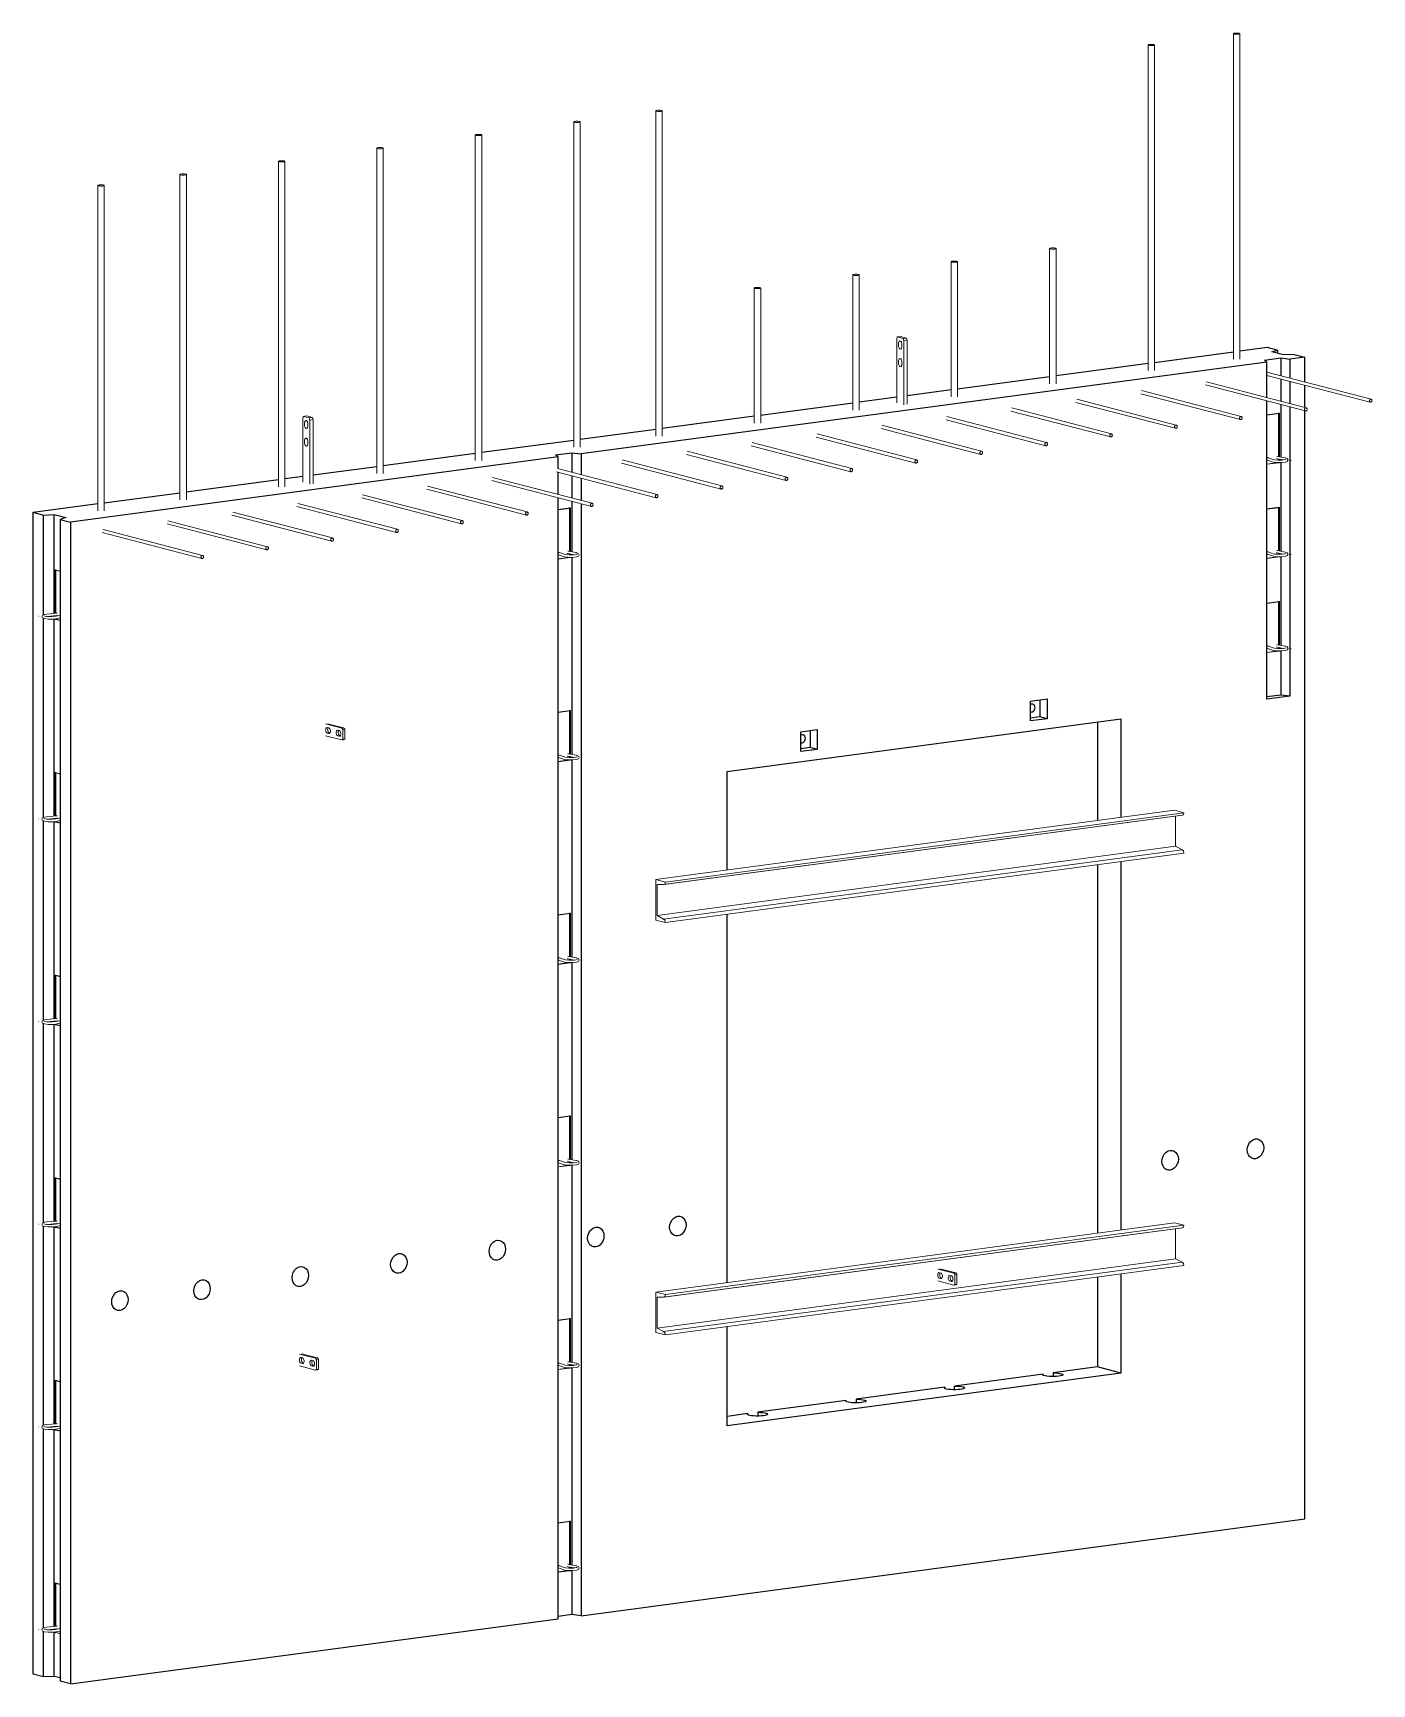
# Model space of a CAD drawing. Header units: millimetres. Extents: x 28381 to 58965, y 1600 to 31954.
# Drawn here: x 32562 to 35878, y 15080 to 19170 of the extents above; entities that cross this region are included whole.
import ezdxf

# ---------------------------------------------------------------- set-up
doc = ezdxf.new("R2010")
doc.units = ezdxf.units.MM
for name, color, linetype, lineweight in [('A-GENM', 13, 'Continuous', 18), ('A-WALL', 113, 'Continuous', 25), ('S-BEAM', 12, 'Continuous', 18), ('S-RBAR', 171, 'Continuous', 18)]:
    doc.layers.add(name, color=color, linetype=linetype, lineweight=lineweight)

# ---------------------------------------------------------------- blocks, each defined once
blk = doc.blocks.new('Rebar Bar - Part 2995452654-431004-3D Ortho')
at = {"layer": 'S-RBAR'}
for p, q in [((39599.8, 19168.3), (39599.8, 18362)), ((39615.8, 18362), (39615.8, 19168.3))]:
    blk.add_line(p, q, dxfattribs=at)
for points in [[(39603.1, 19169.5, 0), (39601.6, 19169.3, 0), (39600.5, 19168.9, 0), (39599.9, 19168.6, 0), (39599.8, 19168.2, 0), (39600.3, 19167.8, 0), (39601.3, 19167.5, 0), (39602.7, 19167.2, 0), (39604.5, 19167, 0), (39606.5, 19166.9, 0), (39608.6, 19166.8, 0), (39610.6, 19166.9, 0), (39612.4, 19167.1, 0)], [(39612.4, 19167.1, 0), (39614, 19167.4, 0), (39615.1, 19167.7, 0), (39615.7, 19168.1, 0), (39615.7, 19168.5, 0), (39615.3, 19168.9, 0), (39614.3, 19169.2, 0), (39612.9, 19169.5, 0), (39611.1, 19169.7, 0), (39609.1, 19169.8, 0), (39607, 19169.8, 0), (39605, 19169.7, 0), (39603.1, 19169.5, 0)]]:
    blk.add_polyline3d(points, dxfattribs=at)
blk = doc.blocks.new('Rebar Bar - Part 3977270317-431004-3D Ortho')
at = {"layer": 'S-RBAR'}
for p, q in [((36990.6, 18819.3), (36990.6, 18013)), ((37006.6, 18013), (37006.6, 18819.3))]:
    blk.add_line(p, q, dxfattribs=at)
for points in [[(36993.9, 18820.5, 0), (36992.4, 18820.3, 0), (36991.3, 18819.9, 0), (36990.7, 18819.6, 0), (36990.6, 18819.2, 0), (36991.1, 18818.8, 0), (36992.1, 18818.5, 0), (36993.5, 18818.2, 0), (36995.3, 18818, 0), (36997.3, 18817.9, 0), (36999.4, 18817.8, 0), (37001.4, 18817.9, 0), (37003.3, 18818.1, 0)], [(37003.3, 18818.1, 0), (37004.8, 18818.4, 0), (37005.9, 18818.7, 0), (37006.5, 18819.1, 0), (37006.6, 18819.5, 0), (37006.1, 18819.9, 0), (37005.1, 18820.2, 0), (37003.7, 18820.5, 0), (37001.9, 18820.7, 0), (36999.9, 18820.8, 0), (36997.8, 18820.8, 0), (36995.8, 18820.7, 0), (36993.9, 18820.5, 0)]]:
    blk.add_polyline3d(points, dxfattribs=at)
blk = doc.blocks.new('Rebar Bar - Part 3767426986-431004-3D Ortho')
at = {"layer": 'S-RBAR'}
for p, q in [((39940.7, 18262.8), (39682.8, 18329.9)), ((39682.8, 18321.7), (39938.7, 18255))]:
    blk.add_line(p, q, dxfattribs=at)
for points in [[(39942.9, 18259.4, 0), (39942.8, 18260.4, 0), (39942.5, 18261.3, 0), (39942, 18262, 0), (39941.3, 18262.5, 0), (39940.5, 18262.8, 0), (39939.7, 18262.8, 0), (39938.8, 18262.6, 0), (39938.1, 18262.1, 0), (39937.4, 18261.4, 0), (39936.9, 18260.5, 0), (39936.5, 18259.5, 0), (39936.4, 18258.5, 0)], [(39936.4, 18258.5, 0), (39936.5, 18257.5, 0), (39936.9, 18256.6, 0), (39937.4, 18255.8, 0), (39938.1, 18255.3, 0), (39938.8, 18255, 0), (39939.7, 18255, 0), (39940.5, 18255.2, 0), (39941.3, 18255.7, 0), (39942, 18256.4, 0), (39942.5, 18257.3, 0), (39942.8, 18258.3, 0), (39942.9, 18259.4, 0)]]:
    blk.add_polyline3d(points, dxfattribs=at)
blk = doc.blocks.new('Rebar Bar - Part 3767426986-V1-3D Ortho')
at = {"layer": 'S-RBAR'}
for p, q in [((39531, 18297.8), (39777.9, 18233.5)), ((39779.9, 18241.3), (39533.1, 18305.6))]:
    blk.add_line(p, q, dxfattribs=at)
for points in [[(39782.2, 18237.8, 0), (39782.1, 18238.9, 0), (39781.7, 18239.8, 0), (39781.2, 18240.5, 0), (39780.5, 18241, 0), (39779.8, 18241.3, 0), (39778.9, 18241.3, 0), (39778.1, 18241.1, 0), (39777.3, 18240.6, 0), (39776.6, 18239.9, 0), (39776.1, 18239, 0), (39775.8, 18238, 0), (39775.7, 18237, 0)], [(39775.7, 18237, 0), (39775.8, 18236, 0), (39776.1, 18235.1, 0), (39776.6, 18234.3, 0), (39777.3, 18233.8, 0), (39778.1, 18233.5, 0), (39778.9, 18233.5, 0), (39779.8, 18233.7, 0), (39780.5, 18234.2, 0), (39781.2, 18234.9, 0), (39781.7, 18235.8, 0), (39782.1, 18236.8, 0), (39782.2, 18237.8, 0)]]:
    blk.add_polyline3d(points, dxfattribs=at)
blk = doc.blocks.new('Rebar Bar - Part 3767426986-V2-3D Ortho')
at = {"layer": 'S-RBAR'}
for p, q in [((37763.2, 18061.2), (38009.6, 17997)), ((38011.6, 18004.7), (37764.7, 18069))]:
    blk.add_line(p, q, dxfattribs=at)
for points in [[(38013.8, 18001.3, 0), (38013.7, 18002.3, 0), (38013.4, 18003.2, 0), (38012.9, 18004, 0), (38012.2, 18004.5, 0), (38011.4, 18004.8, 0), (38010.6, 18004.8, 0), (38009.7, 18004.6, 0), (38008.9, 18004.1, 0), (38008.3, 18003.3, 0), (38007.8, 18002.5, 0), (38007.4, 18001.5, 0), (38007.3, 18000.4, 0)], [(38007.3, 18000.4, 0), (38007.4, 17999.4, 0), (38007.8, 17998.5, 0), (38008.3, 17997.8, 0), (38008.9, 17997.3, 0), (38009.7, 17997, 0), (38010.6, 17996.9, 0), (38011.4, 17997.2, 0), (38012.2, 17997.7, 0), (38012.9, 17998.4, 0), (38013.4, 17999.3, 0), (38013.7, 18000.3, 0), (38013.8, 18001.3, 0)]]:
    blk.add_polyline3d(points, dxfattribs=at)
blk = doc.blocks.new('Rebar Bar - Part 1062869401-431004-3D Ortho')
at = {"layer": 'S-RBAR'}
for p, q in [((38413.1, 18538), (38413.1, 18203.2)), ((38429.1, 18203.2), (38429.1, 18538))]:
    blk.add_line(p, q, dxfattribs=at)
for points in [[(38416.4, 18539.2, 0), (38414.9, 18539, 0), (38413.8, 18538.6, 0), (38413.2, 18538.3, 0), (38413.1, 18537.9, 0), (38413.6, 18537.5, 0), (38414.6, 18537.2, 0), (38416, 18536.9, 0), (38417.8, 18536.7, 0), (38419.8, 18536.6, 0), (38421.8, 18536.5, 0), (38423.9, 18536.6, 0), (38425.7, 18536.8, 0)], [(38425.7, 18536.8, 0), (38427.2, 18537.1, 0), (38428.3, 18537.4, 0), (38428.9, 18537.8, 0), (38429, 18538.2, 0), (38428.5, 18538.6, 0), (38427.6, 18538.9, 0), (38426.1, 18539.2, 0), (38424.4, 18539.4, 0), (38422.4, 18539.5, 0), (38420.3, 18539.5, 0), (38418.2, 18539.4, 0), (38416.4, 18539.2, 0)]]:
    blk.add_polyline3d(points, dxfattribs=at)
blk = doc.blocks.new('loopbox down bent - Wire Loop-602462-3D Ortho')
at = {"layer": 'A-GENM'}
for p, q in [((36681.4, 15831.9), (36681.4, 15724.1)), ((36681.6, 15831.7), (36682.5, 15831.5)), ((36683.2, 15831.6), (36682, 15831.9)), ((36682, 15831.9), (36693.9, 15828.8)), ((36682.5, 15831.5), (36683.2, 15831.6)), ((36682.5, 15724.2), (36682.5, 15831.5)), ((36683.2, 15724.2), (36683.2, 15831.6)), ((36693.9, 15827.8), (36683.2, 15830.6)), ((36640.7, 15716.8), (36641.4, 15716.9)), ((36661.2, 15716), (36661.9, 15716.1)), ((36685, 15724.5), (36661.3, 15722.2)), ((36661.9, 15716.1), (36685.6, 15718.4)), ((36681.4, 15718.1), (36681.4, 15716.1)), ((36681.4, 15710.4), (36681.4, 15709.1)), ((36682.5, 15708.7), (36681.6, 15708.9)), ((36693.9, 15718.7), (36682.4, 15716.6)), ((36682.5, 15716.5), (36682.5, 15718.2)), ((36682.5, 15708.7), (36682.5, 15710.5)), ((36683.2, 15708.8), (36682.5, 15708.7)), ((36683.2, 15716.7), (36683.2, 15718.2)), ((36683.2, 15708.8), (36683.2, 15710.6)), ((36683.2, 15709.6), (36693.9, 15706.8)), ((36693.9, 15706), (36683.2, 15708.8)), ((36683.4, 15710.6), (36693.9, 15712.5)), ((36686.5, 15724.6), (36685, 15724.5)), ((36685.6, 15718.4), (36687.2, 15718.6))]:
    blk.add_line(p, q, dxfattribs=at)
for points in [[(36681.7, 15832, 0), (36681.5, 15832, 0), (36681.4, 15831.9, 0)], [(36681.4, 15831.9, 0), (36681.4, 15831.8, 0), (36681.5, 15831.8, 0), (36681.6, 15831.7, 0)], [(36648.5, 15716.1, 0), (36650.6, 15719.6, 0), (36655.4, 15721.3, 0), (36661.3, 15722.2, 0)], [(36648.5, 15716.1, 0), (36650.6, 15712.6, 0), (36655.4, 15710.9, 0), (36664.5, 15709.8, 0), (36676.7, 15709.8, 0), (36683.4, 15710.6, 0)], [(36653.9, 15717.7, 0), (36655.9, 15717, 0), (36662.9, 15716, 0), (36674.1, 15715.8, 0), (36682.2, 15716.6, 0), (36682.4, 15716.6, 0)], [(36681.6, 15708.9, 0), (36681.5, 15709, 0), (36681.4, 15709, 0), (36681.4, 15709.1, 0)]]:
    blk.add_polyline3d(points, dxfattribs=at)
blk = doc.blocks.new('loopbox down bent - Wire Loop-V3-3D Ortho')
at = {"layer": 'A-GENM'}
for p, q in [((36681.4, 15329.8), (36681.4, 15222)), ((36681.6, 15329.7), (36682.5, 15329.5)), ((36683.2, 15329.6), (36682, 15329.9)), ((36682, 15329.9), (36693.9, 15326.8)), ((36682.5, 15329.5), (36683.2, 15329.6)), ((36682.5, 15222.2), (36682.5, 15329.5)), ((36683.2, 15222.2), (36683.2, 15329.6)), ((36693.9, 15325.8), (36683.2, 15328.6)), ((36685, 15222.5), (36661.3, 15220.2)), ((36661.9, 15214.1), (36685.6, 15216.4)), ((36681.4, 15216), (36681.4, 15214.2)), ((36693.9, 15216.7), (36682.4, 15214.6)), ((36682.5, 15214.5), (36682.5, 15216.1)), ((36683.2, 15214.6), (36683.2, 15216.2)), ((36686.5, 15222.6), (36685, 15222.5)), ((36685.6, 15216.4), (36687.2, 15216.6)), ((36640.7, 15214.8), (36641.4, 15214.9)), ((36661.2, 15214), (36661.9, 15214.1)), ((36681.4, 15208.4), (36681.4, 15207)), ((36682.5, 15206.7), (36681.6, 15206.9)), ((36682.5, 15206.7), (36682.5, 15208.5)), ((36683.2, 15206.8), (36682.5, 15206.7)), ((36683.2, 15206.8), (36683.2, 15208.6)), ((36683.2, 15207.5), (36693.9, 15204.8)), ((36693.9, 15204), (36683.2, 15206.8)), ((36683.4, 15208.6), (36693.9, 15210.5))]:
    blk.add_line(p, q, dxfattribs=at)
for points in [[(36681.7, 15330, 0), (36681.5, 15329.9, 0), (36681.4, 15329.9, 0)], [(36681.4, 15329.8, 0), (36681.4, 15329.8, 0), (36681.5, 15329.8, 0), (36681.6, 15329.7, 0)], [(36648.5, 15214.1, 0), (36650.6, 15217.6, 0), (36655.4, 15219.3, 0), (36661.3, 15220.2, 0)], [(36653.9, 15215.7, 0), (36655.9, 15215, 0), (36662.9, 15213.9, 0), (36674.1, 15213.8, 0), (36682.2, 15214.6, 0), (36682.4, 15214.6, 0)], [(36648.5, 15214.1, 0), (36650.6, 15210.6, 0), (36655.4, 15208.9, 0), (36664.5, 15207.7, 0), (36676.7, 15207.8, 0), (36683.4, 15208.6, 0)], [(36681.6, 15206.9, 0), (36681.5, 15207, 0), (36681.4, 15207, 0), (36681.4, 15207, 0)]]:
    blk.add_polyline3d(points, dxfattribs=at)
blk = doc.blocks.new('loopbox down bent - Wire Loop-600440-3D Ortho')
at = {"layer": 'A-GENM'}
for p, q in [((37927.1, 15981.2), (37957.4, 15985.2)), ((37956.3, 15984.1), (37927.1, 15980.2)), ((37957.4, 15985.2), (37955.8, 15985)), ((37955.8, 15985), (37956.3, 15984.9)), ((37955.8, 15985), (37955.8, 15877.4)), ((37956.3, 15984.9), (37957.6, 15985)), ((37956.3, 15984.9), (37956.3, 15877.3)), ((37958.1, 15877), (37958.1, 15985.2)), ((37930.3, 15874.8), (37928.3, 15875.5)), ((37942.6, 15870.3), (37930.4, 15874.7)), ((37950.1, 15872.5), (37952.3, 15872)), ((37953.4, 15878), (37951.4, 15878.4)), ((37952.3, 15872), (37967.5, 15869.1)), ((37971.9, 15874.4), (37953.4, 15878)), ((37955.8, 15871.5), (37955.8, 15868.5)), ((37956.3, 15871.4), (37956.3, 15868.5)), ((37958.1, 15868.5), (37958.1, 15871.1)), ((37927.1, 15869.4), (37928.4, 15869)), ((37927.1, 15859.1), (37953.7, 15862.7)), ((37956.3, 15862.3), (37927.1, 15858.4)), ((37928.3, 15869), (37940.5, 15864.6)), ((37956.3, 15862.1), (37955.8, 15862.2)), ((37956.3, 15862.7), (37956.3, 15862.1)), ((37957.6, 15862.2), (37956.3, 15862.1)), ((37987, 15868), (37986.6, 15868.1))]:
    blk.add_line(p, q, dxfattribs=at)
for points in [[(37957.6, 15985, 0), (37957.8, 15985.1, 0), (37958, 15985.1, 0), (37958.1, 15985.2, 0), (37958.1, 15985.3, 0), (37958, 15985.3, 0)], [(37928, 15874.3, 0), (37928.7, 15874.7, 0), (37929.4, 15874.9, 0), (37930, 15874.8, 0)], [(37974.2, 15870.6, 0), (37972.1, 15869.9, 0), (37965.2, 15868.9, 0), (37954, 15868.7, 0), (37945.8, 15869.5, 0), (37942.6, 15870.3, 0)], [(37979.6, 15869, 0), (37977.5, 15872.5, 0), (37972.7, 15874.3, 0), (37971.9, 15874.4, 0)], [(37979.6, 15869, 0), (37977.5, 15865.5, 0), (37972.7, 15863.8, 0), (37963.6, 15862.7, 0), (37951.4, 15862.8, 0), (37943.1, 15863.9, 0), (37940.5, 15864.6, 0)], [(37958.1, 15862.4, 0), (37958.1, 15862.4, 0), (37958, 15862.3, 0), (37957.8, 15862.3, 0), (37957.6, 15862.2, 0)]]:
    blk.add_polyline3d(points, dxfattribs=at)
blk = doc.blocks.new('loopbox down bent - Wire Loop-V4-3D Ortho')
at = {"layer": 'A-GENM'}
for p, q in [((37927.1, 16985.2), (37957.4, 16989.3)), ((37956.3, 16988.1), (37927.1, 16984.2)), ((37957.4, 16989.3), (37955.8, 16989)), ((37955.8, 16989), (37956.3, 16988.9)), ((37955.8, 16989), (37955.8, 16881.5)), ((37956.3, 16988.9), (37957.6, 16989.1)), ((37956.3, 16988.9), (37956.3, 16881.4)), ((37957.4, 16989.3), (37957.4, 16989.1)), ((37957.4, 16989.3), (37957.4, 16989.1)), ((37958.1, 16881), (37958.1, 16989.3)), ((37927.1, 16873.5), (37928.4, 16873)), ((37927.1, 16863.2), (37953.7, 16866.7)), ((37956.3, 16866.3), (37927.1, 16862.4)), ((37930.3, 16878.8), (37928.3, 16879.5)), ((37928.3, 16873.1), (37940.5, 16868.6)), ((37942.6, 16874.4), (37930.4, 16878.8)), ((37950.1, 16876.5), (37952.3, 16876.1)), ((37953.4, 16882.1), (37951.4, 16882.4)), ((37952.3, 16876.1), (37967.5, 16873.1)), ((37971.9, 16878.5), (37953.4, 16882.1)), ((37955.8, 16875.6), (37955.8, 16872.5)), ((37956.3, 16866.1), (37955.8, 16866.2)), ((37956.3, 16875.5), (37956.3, 16872.5)), ((37956.3, 16866.7), (37956.3, 16866.1)), ((37957.6, 16866.3), (37956.3, 16866.1)), ((37958.1, 16872.6), (37958.1, 16875.2)), ((37987, 16872), (37986.6, 16872.1))]:
    blk.add_line(p, q, dxfattribs=at)
for points in [[(37957.6, 16989.1, 0), (37957.8, 16989.1, 0), (37958, 16989.2, 0), (37958.1, 16989.2, 0), (37958.1, 16989.3, 0), (37958, 16989.3, 0)], [(37928, 16878.4, 0), (37928.7, 16878.7, 0), (37929.4, 16878.9, 0), (37930, 16878.9, 0)], [(37979.6, 16873.1, 0), (37977.5, 16869.6, 0), (37972.7, 16867.9, 0), (37963.6, 16866.7, 0), (37951.4, 16866.8, 0), (37943.1, 16867.9, 0), (37940.5, 16868.6, 0)], [(37974.2, 16874.7, 0), (37972.1, 16874, 0), (37965.2, 16873, 0), (37954, 16872.8, 0), (37945.8, 16873.6, 0), (37942.6, 16874.4, 0)], [(37958.1, 16866.5, 0), (37958.1, 16866.4, 0), (37958, 16866.4, 0), (37957.8, 16866.3, 0), (37957.6, 16866.3, 0)], [(37979.6, 16873.1, 0), (37977.5, 16876.6, 0), (37972.7, 16878.3, 0), (37971.9, 16878.5, 0)]]:
    blk.add_polyline3d(points, dxfattribs=at)
blk = doc.blocks.new('RR spread anchor face based - RR-SA-1_4-160-614768-3D Ortho')
at = {"layer": 'A-GENM'}
for p, q in [((37391.3, 17447.7), (37351.6, 17458)), ((37351.6, 17428.6), (37391.3, 17418.3)), ((37355.7, 17449.1), (37359.2, 17448.2)), ((37359.2, 17434.5), (37355.7, 17435.4)), ((37356.5, 17458.7), (37396.1, 17448.4)), ((37360.6, 17436), (37362, 17435.6)), ((37381.6, 17442.4), (37385.1, 17441.5)), ((37385.1, 17427.7), (37381.6, 17428.6)), ((37386.5, 17429.3), (37388.1, 17428.9)), ((37391.3, 17447.7), (37396.1, 17448.4)), ((37394.2, 17444.5), (37391.3, 17447.7)), ((37394.2, 17444.5), (37399, 17445.2)), ((37394.2, 17420), (37394.2, 17444.5)), ((37396.1, 17448.4), (37399, 17445.2)), ((37399, 17445.2), (37399, 17420.6)), ((37391.3, 17418.3), (37394.2, 17420)), ((37396.1, 17418.9), (37391.3, 17418.3)), ((37394.2, 17420), (37399, 17420.6)), ((37399, 17420.6), (37396.1, 17418.9))]:
    blk.add_line(p, q, dxfattribs=at)
for points in [[(37355.7, 17435.4, 0), (37354.7, 17435.9, 0), (37353.7, 17436.8, 0), (37352.8, 17438.1, 0), (37352.2, 17439.7, 0), (37351.8, 17441.5, 0), (37351.6, 17443.3, 0), (37351.8, 17445.1, 0), (37352.2, 17446.6, 0), (37352.8, 17447.9, 0), (37353.7, 17448.7, 0), (37354.7, 17449.2, 0), (37355.7, 17449.1, 0)], [(37357.7, 17448.5, 0), (37357.1, 17447.3, 0), (37356.7, 17445.7, 0), (37356.5, 17444, 0), (37356.7, 17442.1, 0), (37357.1, 17440.4, 0), (37357.7, 17438.8, 0), (37358.6, 17437.5, 0), (37359.5, 17436.5, 0), (37360.6, 17436, 0)], [(37359.2, 17448.2, 0), (37360.3, 17447.7, 0), (37361.3, 17446.8, 0), (37362.1, 17445.4, 0), (37362.7, 17443.9, 0), (37363.2, 17442.1, 0), (37363.3, 17440.3, 0), (37363.2, 17438.5, 0), (37362.7, 17437, 0), (37362.1, 17435.7, 0), (37361.3, 17434.8, 0), (37360.3, 17434.4, 0), (37359.2, 17434.5, 0)], [(37381.6, 17428.6, 0), (37380.6, 17429.1, 0), (37379.6, 17430.1, 0), (37378.8, 17431.4, 0), (37378.1, 17433, 0), (37377.7, 17434.7, 0), (37377.6, 17436.6, 0), (37377.7, 17438.3, 0), (37378.1, 17439.9, 0), (37378.8, 17441.1, 0), (37379.6, 17442, 0), (37380.6, 17442.4, 0), (37381.6, 17442.4, 0)], [(37383.6, 17441.8, 0), (37383, 17440.5, 0), (37382.6, 17439, 0), (37382.4, 17437.2, 0), (37382.6, 17435.4, 0), (37383, 17433.6, 0), (37383.6, 17432, 0), (37384.5, 17430.7, 0), (37385.5, 17429.8, 0), (37386.5, 17429.3, 0)], [(37385.1, 17441.5, 0), (37386.2, 17441, 0), (37387.2, 17440, 0), (37388, 17438.7, 0), (37388.7, 17437.1, 0), (37389.1, 17435.3, 0), (37389.2, 17433.5, 0), (37389.1, 17431.8, 0), (37388.7, 17430.2, 0), (37388, 17429, 0), (37387.2, 17428.1, 0), (37386.2, 17427.7, 0), (37385.1, 17427.7, 0)]]:
    blk.add_polyline3d(points, dxfattribs=at)
blk = doc.blocks.new('RR spread anchor face based - RR-SA-2_5-250-614728-3D Ortho')
at = {"layer": 'A-GENM'}
for p, q in [((37296.1, 18220), (37294.7, 18215.4)), ((37294.7, 18215.4), (37294.7, 18056.8)), ((37296.1, 18220), (37304.3, 18221.1)), ((37310.7, 18216.2), (37296.1, 18220)), ((37299.3, 18198), (37299.3, 18203.9)), ((37304.3, 18221.1), (37318.8, 18217.3)), ((37307.5, 18201.8), (37307.5, 18195.9)), ((37310.7, 18216.2), (37318.8, 18217.3)), ((37312.2, 18210.9), (37310.7, 18216.2)), ((37320.3, 18212), (37312.2, 18210.9)), ((37312.2, 18052.2), (37312.2, 18210.9)), ((37318.8, 18217.3), (37320.3, 18212)), ((37320.3, 18212), (37320.3, 18053.3)), ((37299.3, 18154.3), (37299.3, 18160.2)), ((37307.5, 18158.1), (37307.5, 18152.2))]:
    blk.add_line(p, q, dxfattribs=at)
for points in [[(37299.3, 18203.9, 0), (37299.5, 18205.7, 0), (37299.9, 18207.2, 0), (37300.5, 18208.5, 0), (37301.4, 18209.3, 0), (37302.4, 18209.8, 0), (37303.4, 18209.7, 0), (37304.5, 18209.2, 0), (37305.5, 18208.3, 0), (37306.3, 18207, 0), (37306.9, 18205.4, 0), (37307.4, 18203.6, 0), (37307.5, 18201.8, 0)], [(37303.4, 18190.1, 0), (37302.4, 18190.6, 0), (37301.4, 18191.5, 0), (37300.5, 18192.8, 0), (37299.9, 18194.4, 0), (37299.5, 18196.2, 0), (37299.3, 18198, 0)], [(37299.3, 18160.2, 0), (37299.5, 18161.9, 0), (37299.9, 18163.5, 0), (37300.5, 18164.7, 0), (37301.4, 18165.6, 0), (37302.4, 18166.1, 0), (37303.4, 18166, 0), (37304.5, 18165.5, 0), (37305.5, 18164.6, 0), (37306.3, 18163.2, 0), (37306.9, 18161.7, 0), (37307.4, 18159.9, 0), (37307.5, 18158.1, 0)], [(37307.5, 18195.9, 0), (37307.4, 18194.2, 0), (37306.9, 18192.6, 0), (37306.3, 18191.3, 0), (37305.5, 18190.5, 0), (37304.5, 18190, 0)], [(37303.4, 18146.4, 0), (37302.4, 18146.9, 0), (37301.4, 18147.8, 0), (37300.5, 18149.1, 0), (37299.9, 18150.7, 0), (37299.5, 18152.5, 0), (37299.3, 18154.3, 0)], [(37307.5, 18152.2, 0), (37307.4, 18150.4, 0), (37306.9, 18148.9, 0), (37306.3, 18147.6, 0), (37305.5, 18146.8, 0), (37304.5, 18146.3, 0)]]:
    blk.add_polyline3d(points, dxfattribs=at)
blk = doc.blocks.new('M_Linear Stiffener-Channel - C100X8-5349016-3D Ortho')
at = {"layer": 'S-BEAM'}
for p, q in [((38169.7, 16050.6), (39453.9, 16222.4)), ((38188.7, 16038.3), (39473, 16210.1)), ((38189.7, 16038.2), (39474, 16210)), ((38193.1, 16044.5), (39477.3, 16216.3)), ((39453.9, 16222.4), (39477.3, 16216.3)), ((39456.7, 16207.9), (39456.7, 16133.2)), ((38172.4, 15961.4), (39456.7, 16133.2)), ((38188.7, 15952.8), (39473, 16124.6)), ((38193.1, 15944.3), (39477.3, 16116.1)), ((39456.7, 16133.2), (39473, 16124.6)), ((38193.1, 16044.5), (38169.7, 16050.6)), ((38169.7, 16050.6), (38169.7, 15950.4)), ((38172.4, 16038.2), (38188.7, 16038.3)), ((38172.4, 15961.4), (38172.4, 16038.2)), ((38188.7, 15952.8), (38172.4, 15961.4)), ((38169.7, 15950.4), (38193.1, 15944.3))]:
    blk.add_line(p, q, dxfattribs=at)
for points in [[(39477.3, 16216.3, 0), (39476.1, 16211.4, 0), (39473, 16210.1, 0)], [(39473, 16124.6, 0), (39476.1, 16121.6, 0), (39477.3, 16116.1, 0)], [(38188.7, 16038.3, 0), (38191.8, 16039.6, 0), (38193.1, 16044.5, 0)], [(38193.1, 15944.3, 0), (38191.8, 15949.8, 0), (38188.7, 15952.8, 0)]]:
    blk.add_polyline3d(points, dxfattribs=at)

msp = doc.modelspace()

# ---------------------------------------------------------------- linework, layer by layer
at = {"layer": 'A-WALL'}
for p, q in [((35339.65322, 18353.89843), (35535.13371, 18380.04607)), ((35550.98835, 18382.1668), (35618.41891, 18391.18637)), ((35618.41891, 18391.18637), (35644.63161, 18384.35923)), ((35630.13597, 18380.12397), (35644.63161, 18384.35923)), ((35659.2612, 18372.53826), (35630.13597, 18380.12397)), ((35644.63161, 18384.35923), (35644.63161, 18376.34856)), ((35685.40693, 18373.73923), (35659.2612, 18372.53826)), ((35711.61964, 18366.91209), (35675.04241, 18362.01949)), ((35685.40693, 18373.73923), (35711.61964, 18366.91209)), ((35711.61964, 18305.39662), (35711.61964, 18366.91209)), ((35618.14449, 18354.40877), (33919.3352, 18127.17458)), ((35095.805, 18321.28108), (35323.79858, 18351.7777)), ((35611.71015, 18359.28887), (35652.35152, 18364.7251)), ((35618.14449, 18354.40877), (35611.71015, 18359.28887)), ((35618.14449, 18266.56693), (35618.14449, 18354.40877)), ((35652.35152, 18364.7251), (35675.04241, 18362.01949)), ((35652.35152, 18364.7251), (35652.35152, 18320.9911)), ((35675.04241, 18362.01949), (35675.04241, 18315.06512)), ((34726.81291, 18271.92438), (34836.10214, 18286.543)), ((34851.95678, 18288.66373), (35079.95036, 18319.16035)), ((35652.35152, 18312.82236), (35652.35152, 18257.65765)), ((35675.04241, 18306.94944), (35675.04241, 18251.74777)), ((35711.61964, 18242.22117), (35711.61964, 18297.42284)), ((34364.26033, 18223.42904), (34592.25391, 18253.92566)), ((34608.10855, 18256.04639), (34701.2095, 18268.49965)), ((35618.14449, 17519.34627), (35618.14449, 18258.39531)), ((35652.35152, 18249.56323), (35652.35152, 18119.29437)), ((35675.04241, 18243.62428), (35675.04241, 17526.95699)), ((34120.41211, 18190.81169), (34348.40569, 18221.30831)), ((35711.61964, 15488.40253), (35711.61964, 18234.05082)), ((33673.35703, 18131.01322), (33901.35061, 18161.50984)), ((33917.20526, 18163.63057), (34104.55747, 18188.69096)), ((33429.50881, 18098.39587), (33657.50239, 18128.89249)), ((33856.00294, 18124.44396), (33896.64431, 18129.88019)), ((33862.43728, 18119.56386), (33856.00294, 18124.44396)), ((33896.64431, 18129.88019), (33919.3352, 18127.17458)), ((33896.64431, 18129.88019), (33896.64431, 18081.15281)), ((33919.3352, 18127.17458), (33919.3352, 18075.22682)), ((33862.43728, 18119.56386), (32655.38858, 17958.10799)), ((33255.5953, 18075.13305), (33413.65417, 18096.27514)), ((33862.43728, 18089.85392), (33862.43728, 18119.56386)), ((33862.43728, 18026.7376), (33862.43728, 18081.93927)), ((35652.35152, 18113.30901), (35652.35152, 18111.55399)), ((35652.35152, 18105.60252), (35652.35152, 17885.96809)), ((32941.81236, 18033.16117), (33169.80594, 18063.65779)), ((33185.66059, 18065.77852), (33229.99188, 18071.70831)), ((33896.64431, 18073.02999), (33896.64431, 18017.82833)), ((33919.3352, 18067.12012), (33919.3352, 18011.98502)), ((32562.18784, 17982.38227), (32722.75087, 18003.85932)), ((32738.60551, 18005.98005), (32925.95772, 18031.04044)), ((33862.43728, 15241.05431), (33862.43728, 18018.6708)), ((33896.64431, 18009.71771), (33896.64431, 17884.44947)), ((33919.3352, 18003.77876), (33919.3352, 15248.66502)), ((32562.18784, 15103.87271), (32562.18784, 17982.38227)), ((32562.18784, 17982.38227), (32588.40055, 17975.55513)), ((32588.40055, 17975.55513), (32614.54628, 17976.7561)), ((32588.40055, 17728.6193), (32588.40055, 17975.55513)), ((32614.54628, 17976.7561), (32643.67151, 17969.17039)), ((32614.54628, 17731.941), (32614.54628, 17976.7561)), ((32643.67151, 17969.17039), (32629.17587, 17964.93513)), ((32629.17587, 17964.93513), (32655.38858, 17958.10799)), ((32629.17587, 17964.93513), (32629.17587, 15086.42557)), ((32655.38858, 17958.10799), (32655.38858, 15079.59843)), ((33896.64431, 17878.4641), (33896.64431, 17876.70909)), ((35652.35152, 17879.98272), (35652.35152, 17878.22771)), ((33896.64431, 17870.75762), (33896.64431, 17382.42954)), ((35652.35152, 17872.27624), (35652.35152, 17652.6418)), ((32588.40055, 17226.59938), (32588.40055, 17719.88448)), ((32614.54628, 17724.00105), (32614.54628, 17726.1436)), ((32614.54628, 17229.92107), (32614.54628, 17718.30016)), ((35652.35152, 17646.65643), (35652.35152, 17644.90142)), ((35652.35152, 17638.94995), (35652.35152, 17529.6626)), ((35032.90875, 17514.74662), (35073.55012, 17520.18285)), ((35032.90875, 17465.6253), (35032.90875, 17514.74662)), ((35056.07498, 17517.84536), (35056.07498, 17475.61295)), ((35073.55012, 17520.18285), (35073.55012, 17471.06152)), ((35652.35152, 17529.6626), (35618.14449, 17525.08704)), ((35675.04241, 17526.95699), (35618.14449, 17519.34627)), ((35675.04241, 17526.95699), (35652.35152, 17529.6626)), ((34281.0434, 17340.49448), (35256.43629, 17470.96387)), ((35056.07498, 17475.61295), (35032.90875, 17472.51421)), ((35073.55012, 17471.06152), (35032.90875, 17465.6253)), ((35073.55012, 17471.06152), (35056.07498, 17475.61295)), ((35256.43629, 17470.96387), (35256.43629, 17226.33968)), ((34463.92956, 17438.63947), (34504.57094, 17444.0757)), ((34463.92956, 17389.51815), (34463.92956, 17438.63947)), ((34487.0958, 17441.73821), (34487.0958, 17399.5058)), ((34504.57094, 17444.0757), (34504.57094, 17394.95438)), ((35198.18583, 17463.17224), (35198.18583, 17218.54805)), ((34487.0958, 17399.5058), (34463.92956, 17396.40707)), ((34504.57094, 17394.95438), (34463.92956, 17389.51815)), ((34504.57094, 17394.95438), (34487.0958, 17399.5058)), ((33896.64431, 17376.44417), (33896.64431, 17374.68916)), ((33896.64431, 17368.73769), (33896.64431, 16880.40961)), ((34281.0434, 17095.87029), (34281.0434, 17340.49448)), ((32614.54628, 17221.98113), (32614.54628, 17224.12368)), ((32588.40055, 16724.57945), (32588.40055, 17217.86456)), ((32614.54628, 16727.90115), (32614.54628, 17216.28023)), ((35198.18583, 17109.1094), (35198.18583, 16196.82452)), ((35256.43629, 17116.90103), (35256.43629, 16204.61615)), ((34281.0434, 16074.14676), (34281.0434, 16986.43164)), ((33896.64431, 16874.42425), (33896.64431, 16872.66923)), ((33896.64431, 16866.71776), (33896.64431, 16378.38969)), ((32588.40055, 16222.55952), (32588.40055, 16715.84463)), ((32614.54628, 16719.9612), (32614.54628, 16722.10375)), ((32614.54628, 16225.88122), (32614.54628, 16714.2603)), ((33896.64431, 16372.40432), (33896.64431, 16370.64931)), ((33896.64431, 16364.69784), (33896.64431, 15876.36976)), ((32588.40055, 15720.5396), (32588.40055, 16213.8247)), ((32614.54628, 16217.94127), (32614.54628, 16220.08382)), ((32614.54628, 15723.86129), (32614.54628, 16212.24038)), ((35198.18583, 16087.38587), (35198.18583, 15865.13162)), ((35256.43629, 16095.1775), (35256.43629, 15849.9602)), ((32968.72839, 16033.74342), (32968.6132, 16033.74083)), ((34281.0434, 15719.4908), (34281.0434, 15964.70811)), ((33896.64431, 15870.38439), (33896.64431, 15868.62938)), ((33896.64431, 15862.67791), (33896.64431, 15374.34983)), ((35256.43629, 15849.9602), (34281.0434, 15719.4908)), ((35064.06931, 15847.19208), (34844.60591, 15817.83647)), ((35064.06931, 15844.49978), (35064.06931, 15847.19208)), ((35198.18583, 15865.13162), (35088.45413, 15850.45381)), ((35088.45413, 15850.45381), (35088.45413, 15841.15847)), ((35256.43629, 15849.9602), (35198.18583, 15865.13162)), ((34820.22108, 15814.57473), (34600.75768, 15785.21912)), ((34820.22108, 15814.57473), (34820.22108, 15811.88243)), ((34844.60591, 15808.54112), (34844.60591, 15817.83647)), ((34332.52464, 15749.34003), (34281.0434, 15742.45386)), ((34332.52464, 15746.64773), (34332.52464, 15749.34003)), ((34576.37286, 15781.95738), (34356.90946, 15752.60177)), ((34356.90946, 15752.60177), (34356.90946, 15743.30643)), ((34576.37286, 15779.26508), (34576.37286, 15781.95738)), ((34600.75768, 15785.21912), (34600.75768, 15775.92377)), ((32588.40055, 15218.51967), (32588.40055, 15711.80478)), ((32614.54628, 15715.92135), (32614.54628, 15718.0639)), ((32614.54628, 15221.84137), (32614.54628, 15710.22045)), ((33919.3352, 15248.66502), (35711.61964, 15488.40253)), ((33896.64431, 15368.36447), (33896.64431, 15366.60945)), ((33896.64431, 15360.65798), (33896.64431, 15251.37063)), ((32614.54628, 15214.19769), (32614.54628, 15216.04397)), ((32655.38858, 15079.59843), (33862.43728, 15241.05431)), ((33896.64431, 15251.37063), (33862.43728, 15246.79507)), ((33919.3352, 15248.66502), (33896.64431, 15251.37063)), ((32588.40055, 15097.04557), (32588.40055, 15209.78485)), ((32614.54628, 15098.24654), (32614.54628, 15208.20053)), ((32588.40055, 15097.04557), (32562.18784, 15103.87271)), ((32614.54628, 15098.24654), (32588.40055, 15097.04557)), ((32629.24882, 15094.41724), (32614.54628, 15098.24654)), ((32655.38858, 15079.59843), (32629.17587, 15086.42557))]:
    msp.add_line(p, q, dxfattribs=at)
for points in [[(35037.85805, 17507.22641, 0), (35035.7543, 17507.27976, 0), (35033.65055, 17506.66361, 0), (35032.88436, 17506.26312, 0)], [(35043.88257, 17498.54274, 0), (35043.60561, 17501.0484, 0), (35042.79359, 17503.30921, 0), (35041.50186, 17505.1711, 0), (35039.81844, 17506.50718, 0), (35038.27473, 17507.13266, 0)], [(35033.23387, 17487.77834, 0), (35033.65055, 17487.68459, 0), (35035.7543, 17487.63123, 0), (35037.85805, 17488.24739, 0), (35039.81844, 17489.49106, 0), (35041.50186, 17491.27749, 0), (35042.79359, 17493.48495, 0), (35043.60561, 17495.96299, 0), (35043.88257, 17498.54274, 0)], [(34468.87886, 17431.11926, 0), (34466.77511, 17431.17262, 0), (34464.67136, 17430.55646, 0), (34463.90517, 17430.15598, 0)], [(34474.90339, 17422.4356, 0), (34474.62642, 17424.94126, 0), (34473.8144, 17427.20207, 0), (34472.52267, 17429.06396, 0), (34470.83925, 17430.40004, 0), (34469.29554, 17431.02551, 0)], [(34464.25468, 17411.67119, 0), (34464.67136, 17411.57744, 0), (34466.77511, 17411.52409, 0), (34468.87886, 17412.14024, 0), (34470.83925, 17413.38391, 0), (34472.52267, 17415.17035, 0), (34473.8144, 17417.3778, 0), (34474.62642, 17419.85584, 0), (34474.90339, 17422.4356, 0)], [(35589.69553, 16380.83834, 0), (35584.43615, 16380.97173, 0), (35579.53519, 16382.76979, 0), (35575.32663, 16386.11, 0), (35572.0973, 16390.76472, 0), (35570.06725, 16396.41674, 0), (35569.37484, 16402.68089, 0), (35570.06725, 16409.13027, 0), (35572.0973, 16415.32538, 0), (35575.32663, 16420.84402, 0), (35579.53519, 16425.3101, 0), (35584.43615, 16428.41928, 0), (35589.69553, 16429.95966, 0)], [(35589.69553, 16429.95966, 0), (35594.95491, 16429.82628, 0), (35599.85587, 16428.02822, 0), (35604.06442, 16424.68801, 0), (35607.29376, 16420.03329, 0), (35609.3238, 16414.38126, 0), (35610.01621, 16408.11712, 0), (35609.3238, 16401.66773, 0), (35607.29376, 16395.47263, 0), (35604.06442, 16389.95399, 0), (35599.85587, 16385.4879, 0), (35594.95491, 16382.37872, 0), (35589.69553, 16380.83834, 0)], [(35378.3604, 16352.56997, 0), (35373.10102, 16352.70336, 0), (35368.20006, 16354.50142, 0), (35363.99151, 16357.84163, 0), (35360.76217, 16362.49635, 0), (35358.73213, 16368.14837, 0), (35358.03972, 16374.41252, 0), (35358.73213, 16380.86191, 0), (35360.76217, 16387.05701, 0), (35363.99151, 16392.57565, 0), (35368.20006, 16397.04174, 0), (35373.10102, 16400.15091, 0), (35378.3604, 16401.6913, 0)], [(35378.3604, 16401.6913, 0), (35383.61978, 16401.55791, 0), (35388.52074, 16399.75985, 0), (35392.7293, 16396.41964, 0), (35395.95863, 16391.76492, 0), (35397.98868, 16386.1129, 0), (35398.68109, 16379.84875, 0), (35397.98868, 16373.39936, 0), (35395.95863, 16367.20426, 0), (35392.7293, 16361.68562, 0), (35388.52074, 16357.21953, 0), (35383.61978, 16354.11036, 0), (35378.3604, 16352.56997, 0)], [(34159.11929, 16189.48323, 0), (34153.85991, 16189.61662, 0), (34148.95894, 16191.41468, 0), (34144.75039, 16194.75489, 0), (34141.52106, 16199.40961, 0), (34139.49101, 16205.06163, 0), (34138.7986, 16211.32578, 0), (34139.49101, 16217.77516, 0), (34141.52106, 16223.97027, 0), (34144.75039, 16229.48891, 0), (34148.95894, 16233.95499, 0), (34153.85991, 16237.06417, 0), (34159.11929, 16238.60455, 0)], [(34159.11929, 16238.60455, 0), (34164.37867, 16238.47117, 0), (34169.27963, 16236.67311, 0), (34173.48818, 16233.3329, 0), (34176.71752, 16228.67818, 0), (34178.74756, 16223.02615, 0), (34179.43997, 16216.76201, 0), (34178.74756, 16210.31262, 0), (34176.71752, 16204.11752, 0), (34173.48818, 16198.59888, 0), (34169.27963, 16194.13279, 0), (34164.37867, 16191.02361, 0), (34159.11929, 16189.48323, 0)], [(33955.91243, 16162.30211, 0), (33950.65305, 16162.43549, 0), (33945.75209, 16164.23356, 0), (33941.54354, 16167.57376, 0), (33938.3142, 16172.22848, 0), (33936.28416, 16177.88051, 0), (33935.59175, 16184.14466, 0), (33936.28416, 16190.59404, 0), (33938.3142, 16196.78915, 0), (33941.54354, 16202.30778, 0), (33945.75209, 16206.77387, 0), (33950.65305, 16209.88305, 0), (33955.91243, 16211.42343, 0)], [(33955.91243, 16211.42343, 0), (33961.17181, 16211.29005, 0), (33966.07278, 16209.49198, 0), (33970.28133, 16206.15178, 0), (33973.51066, 16201.49705, 0), (33975.54071, 16195.84503, 0), (33976.23312, 16189.58088, 0), (33975.54071, 16183.1315, 0), (33973.51066, 16176.93639, 0), (33970.28133, 16171.41775, 0), (33966.07278, 16166.95167, 0), (33961.17181, 16163.84249, 0), (33955.91243, 16162.30211, 0)], [(33712.06421, 16129.68476, 0), (33706.80483, 16129.81814, 0), (33701.90387, 16131.61621, 0), (33697.69532, 16134.95641, 0), (33694.46598, 16139.61114, 0), (33692.43594, 16145.26316, 0), (33691.74352, 16151.52731, 0), (33692.43594, 16157.97669, 0), (33694.46598, 16164.1718, 0), (33697.69532, 16169.69044, 0), (33701.90387, 16174.15652, 0), (33706.80483, 16177.2657, 0), (33712.06421, 16178.80608, 0)], [(33712.06421, 16178.80608, 0), (33717.32359, 16178.6727, 0), (33722.22455, 16176.87463, 0), (33726.4331, 16173.53443, 0), (33729.66244, 16168.87971, 0), (33731.69248, 16163.22768, 0), (33732.3849, 16156.96353, 0), (33731.69248, 16150.51415, 0), (33729.66244, 16144.31904, 0), (33726.4331, 16138.80041, 0), (33722.22455, 16134.33432, 0), (33717.32359, 16131.22514, 0), (33712.06421, 16129.68476, 0)], [(33468.21599, 16097.06741, 0), (33462.95661, 16097.2008, 0), (33458.05564, 16098.99886, 0), (33453.84709, 16102.33907, 0), (33450.61776, 16106.99379, 0), (33448.58771, 16112.64581, 0), (33447.8953, 16118.90996, 0), (33448.58771, 16125.35934, 0), (33450.61776, 16131.55445, 0), (33453.84709, 16137.07309, 0), (33458.05564, 16141.53917, 0), (33462.95661, 16144.64835, 0), (33468.21599, 16146.18873, 0)], [(33468.21599, 16146.18873, 0), (33473.47537, 16146.05535, 0), (33478.37633, 16144.25729, 0), (33482.58488, 16140.91708, 0), (33485.81422, 16136.26236, 0), (33487.84426, 16130.61033, 0), (33488.53667, 16124.34618, 0), (33487.84426, 16117.8968, 0), (33485.81422, 16111.7017, 0), (33482.58488, 16106.18306, 0), (33478.37633, 16101.71697, 0), (33473.47537, 16098.60779, 0), (33468.21599, 16097.06741, 0)], [(32980.51954, 16031.83271, 0), (32975.26016, 16031.9661, 0), (32970.3592, 16033.76416, 0), (32966.15065, 16037.10437, 0), (32962.92131, 16041.75909, 0), (32960.89127, 16047.41111, 0), (32960.19886, 16053.67526, 0), (32960.89127, 16060.12465, 0), (32962.92131, 16066.31975, 0), (32966.15065, 16071.83839, 0), (32970.3592, 16076.30448, 0), (32975.26016, 16079.41365, 0), (32980.51954, 16080.95404, 0)], [(32980.51954, 16080.95404, 0), (32985.77892, 16080.82065, 0), (32990.67988, 16079.02259, 0), (32994.88843, 16075.68238, 0), (32998.11777, 16071.02766, 0), (33000.14782, 16065.37564, 0), (33000.84023, 16059.11149, 0), (33000.14782, 16052.6621, 0), (32998.11777, 16046.467, 0), (32994.88843, 16040.94836, 0), (32990.67988, 16036.48227, 0), (32985.77892, 16033.3731, 0), (32980.51954, 16031.83271, 0)], [(33224.36776, 16064.45006, 0), (33219.10838, 16064.58345, 0), (33214.20742, 16066.38151, 0), (33209.99887, 16069.72172, 0), (33206.76953, 16074.37644, 0), (33204.73949, 16080.02846, 0), (33204.04708, 16086.29261, 0), (33204.73949, 16092.742, 0), (33206.76953, 16098.9371, 0), (33209.99887, 16104.45574, 0), (33214.20742, 16108.92182, 0), (33219.10838, 16112.031, 0), (33224.36776, 16113.57139, 0)], [(33224.36776, 16113.57139, 0), (33229.62714, 16113.438, 0), (33234.52811, 16111.63994, 0), (33238.73666, 16108.29973, 0), (33241.96599, 16103.64501, 0), (33243.99604, 16097.99299, 0), (33244.68845, 16091.72884, 0), (33243.99604, 16085.27945, 0), (33241.96599, 16079.08435, 0), (33238.73666, 16073.56571, 0), (33234.52811, 16069.09962, 0), (33229.62714, 16065.99045, 0), (33224.36776, 16064.45006, 0)], [(32777.31269, 16004.65159, 0), (32772.05331, 16004.78498, 0), (32767.15235, 16006.58304, 0), (32762.94379, 16009.92325, 0), (32759.71446, 16014.57797, 0), (32757.68441, 16020.22999, 0), (32756.992, 16026.49414, 0), (32757.68441, 16032.94352, 0), (32759.71446, 16039.13863, 0), (32762.94379, 16044.65727, 0), (32767.15235, 16049.12335, 0), (32772.05331, 16052.23253, 0), (32777.31269, 16053.77291, 0)], [(32777.31269, 16053.77291, 0), (32782.57207, 16053.63953, 0), (32787.47303, 16051.84147, 0), (32791.68158, 16048.50126, 0), (32794.91092, 16043.84654, 0), (32796.94096, 16038.19451, 0), (32797.63337, 16031.93036, 0), (32796.94096, 16025.48098, 0), (32794.91092, 16019.28588, 0), (32791.68158, 16013.76724, 0), (32787.47303, 16009.30115, 0), (32782.57207, 16006.19197, 0), (32777.31269, 16004.65159, 0)], [(35102.47443, 15841.99581, 0), (35096.99874, 15841.44157, 0), (35090.95892, 15841.1572, 0), (35084.72994, 15841.16036, 0), (35078.6985, 15841.45085, 0), (35073.23902, 15842.01063, 0), (35068.69044, 15842.80495, 0), (35065.33514, 15843.78451, 0), (35063.38141, 15844.88848, 0), (35062.95055, 15846.04834, 0), (35064.06931, 15847.19208, 0)], [(35088.45413, 15850.45381, 0), (35094.61632, 15850.28398, 0), (35100.36229, 15849.83508, 0), (35105.33532, 15849.13497, 0), (35109.22668, 15848.22711, 0), (35111.79481, 15847.16788, 0), (35112.88026, 15846.02303, 0), (35112.41565, 15844.86362, 0), (35110.42982, 15843.76165, 0), (35107.04606, 15842.78551, 0), (35102.47443, 15841.99581, 0)], [(34858.6262, 15809.37846, 0), (34853.15051, 15808.82422, 0), (34847.1107, 15808.53985, 0), (34840.88172, 15808.54301, 0), (34834.85027, 15808.8335, 0), (34829.3908, 15809.39328, 0), (34824.84222, 15810.1876, 0), (34821.48691, 15811.16716, 0), (34819.53319, 15812.27113, 0), (34819.10233, 15813.43099, 0), (34820.22108, 15814.57473, 0)], [(34844.60591, 15817.83647, 0), (34850.7681, 15817.66663, 0), (34856.51406, 15817.21773, 0), (34861.48709, 15816.51762, 0), (34865.37846, 15815.60977, 0), (34867.94659, 15814.55053, 0), (34869.03204, 15813.40568, 0), (34868.56742, 15812.24627, 0), (34866.5816, 15811.1443, 0), (34863.19783, 15810.16816, 0), (34858.6262, 15809.37846, 0)], [(34370.92976, 15744.14376, 0), (34365.45407, 15743.58952, 0), (34359.41425, 15743.30516, 0), (34353.18527, 15743.30831, 0), (34347.15383, 15743.5988, 0), (34341.69435, 15744.15858, 0), (34337.14577, 15744.95291, 0), (34333.79047, 15745.93246, 0), (34331.83674, 15747.03644, 0), (34331.40588, 15748.1963, 0), (34332.52464, 15749.34003, 0)], [(34356.90946, 15752.60177, 0), (34363.07165, 15752.43194, 0), (34368.81762, 15751.98303, 0), (34373.79065, 15751.28292, 0), (34377.68202, 15750.37507, 0), (34380.25014, 15749.31584, 0), (34381.33559, 15748.17098, 0), (34380.87098, 15747.01158, 0), (34378.88515, 15745.9096, 0), (34375.50139, 15744.93346, 0), (34370.92976, 15744.14376, 0)], [(34614.77798, 15776.76111, 0), (34609.30229, 15776.20687, 0), (34603.26248, 15775.9225, 0), (34597.0335, 15775.92566, 0), (34591.00205, 15776.21615, 0), (34585.54257, 15776.77593, 0), (34580.99399, 15777.57026, 0), (34577.63869, 15778.54981, 0), (34575.68497, 15779.65379, 0), (34575.25411, 15780.81364, 0), (34576.37286, 15781.95738, 0)], [(34600.75768, 15785.21912, 0), (34606.91987, 15785.04928, 0), (34612.66584, 15784.60038, 0), (34617.63887, 15783.90027, 0), (34621.53024, 15782.99242, 0), (34624.09836, 15781.93319, 0), (34625.18381, 15780.78833, 0), (34624.7192, 15779.62893, 0), (34622.73337, 15778.52695, 0), (34619.34961, 15777.55081, 0), (34614.77798, 15776.76111, 0)]]:
    msp.add_polyline3d(points, dxfattribs=at)

# ---------------------------------------------------------------- block references
at = {"layer": 'A-GENM'}
for name, p in [('RR spread anchor face based - RR-SA-2_5-250-614728-3D Ortho', (-2593.47054, 196.79133)), ('RR spread anchor face based - RR-SA-2_5-250-614728-3D Ortho', (-4064.68815, 0)), ('loopbox down bent - Wire Loop-600440-3D Ortho', (-2308.98094, 2242.92461)), ('loopbox down bent - Wire Loop-600440-3D Ortho', (-4064.68815, 2008.07971)), ('loopbox down bent - Wire Loop-600440-3D Ortho', (-2308.98094, 2009.59833)), ('loopbox down bent - Wire Loop-602462-3D Ortho', (-4064.68815, 2008.07971)), ('loopbox down bent - Wire Loop-600440-3D Ortho', (-2308.98094, 1776.27204)), ('loopbox down bent - Wire Loop-600440-3D Ortho', (-4064.68815, 1506.05978)), ('RR spread anchor face based - RR-SA-1_4-160-614768-3D Ortho', (-4064.68815, 0)), ('loopbox down bent - Wire Loop-602462-3D Ortho', (-4064.68815, 1506.05978)), ('loopbox down bent - Wire Loop-V4-3D Ortho', (-4064.68815, 0)), ('loopbox down bent - Wire Loop-602462-3D Ortho', (-4064.68815, 1004.03985)), ('loopbox down bent - Wire Loop-600440-3D Ortho', (-4064.68815, 502.01993)), ('loopbox down bent - Wire Loop-602462-3D Ortho', (-4064.68815, 502.01993)), ('RR spread anchor face based - RR-SA-1_4-160-614768-3D Ortho', (-2548.87743, -1350.55694)), ('loopbox down bent - Wire Loop-600440-3D Ortho', (-4064.68815, 0)), ('RR spread anchor face based - RR-SA-1_4-160-614768-3D Ortho', (-4129.71434, -1560.93178)), ('loopbox down bent - Wire Loop-602462-3D Ortho', (-4064.68815, 0)), ('loopbox down bent - Wire Loop-600440-3D Ortho', (-4064.68815, -502.01993)), ('loopbox down bent - Wire Loop-V3-3D Ortho', (-4064.68815, 0))]:
    msp.add_blockref(name, p, dxfattribs=at)
at = {"layer": 'S-BEAM'}
for p in [(-4064.68815, 1021.72353), (-4064.68815, 0)]:
    msp.add_blockref('M_Linear Stiffener-Channel - C100X8-5349016-3D Ortho', p, dxfattribs=at)
at = {"layer": 'S-RBAR'}
for name, p in [('Rebar Bar - Part 2995452654-431004-3D Ortho', (-4064.68815, 0)), ('Rebar Bar - Part 3977270317-431004-3D Ortho', (-1666.84729, 320.73726)), ('Rebar Bar - Part 3977270317-431004-3D Ortho', (-3089.29526, 130.46939)), ('Rebar Bar - Part 3977270317-431004-3D Ortho', (-2886.08841, 157.65052)), ('Rebar Bar - Part 3977270317-431004-3D Ortho', (-3333.14348, 97.85204)), ('Rebar Bar - Part 3977270317-431004-3D Ortho', (-3576.9917, 65.2347)), ('Rebar Bar - Part 3977270317-431004-3D Ortho', (-4064.68815, 0)), ('Rebar Bar - Part 3977270317-431004-3D Ortho', (-3820.83993, 32.61735)), ('Rebar Bar - Part 2995452654-431004-3D Ortho', (-6877.07099, -376.18675)), ('Rebar Bar - Part 1062869401-431004-3D Ortho', (-3333.14348, 97.85204)), ('Rebar Bar - Part 1062869401-431004-3D Ortho', (-3820.83993, 32.61735)), ('Rebar Bar - Part 1062869401-431004-3D Ortho', (-3576.9917, 65.2347)), ('Rebar Bar - Part 1062869401-431004-3D Ortho', (-4064.68815, 0)), ('Rebar Bar - Part 3767426986-431004-3D Ortho', (-4064.68815, 0)), ('Rebar Bar - Part 3767426986-V1-3D Ortho', (-4225.44735, -21.50329)), ('Rebar Bar - Part 3767426986-V1-3D Ortho', (-4064.68815, 0)), ('Rebar Bar - Part 3767426986-V1-3D Ortho', (-4386.20655, -43.00658)), ('Rebar Bar - Part 3767426986-V1-3D Ortho', (-4707.72495, -86.01316)), ('Rebar Bar - Part 3767426986-V1-3D Ortho', (-4546.96575, -64.50987)), ('Rebar Bar - Part 3767426986-V1-3D Ortho', (-5029.24335, -129.01973)), ('Rebar Bar - Part 3767426986-V1-3D Ortho', (-4868.48415, -107.51644)), ('Rebar Bar - Part 3767426986-V1-3D Ortho', (-5350.76174, -172.02631)), ('Rebar Bar - Part 3767426986-V1-3D Ortho', (-5190.00254, -150.52302)), ('Rebar Bar - Part 3767426986-V1-3D Ortho', (-5672.28014, -215.03289)), ('Rebar Bar - Part 3767426986-V1-3D Ortho', (-5511.52094, -193.5296)), ('Rebar Bar - Part 3767426986-V1-3D Ortho', (-5993.79854, -258.03947)), ('Rebar Bar - Part 3767426986-V2-3D Ortho', (-4064.68815, 0)), ('Rebar Bar - Part 3767426986-V1-3D Ortho', (-6315.31694, -301.04604)), ('Rebar Bar - Part 3767426986-V1-3D Ortho', (-6154.55774, -279.54276)), ('Rebar Bar - Part 3767426986-V1-3D Ortho', (-6636.83533, -344.05262)), ('Rebar Bar - Part 3767426986-V1-3D Ortho', (-6476.07614, -322.54933)), ('Rebar Bar - Part 3767426986-V1-3D Ortho', (-6797.59453, -365.55591))]:
    msp.add_blockref(name, p, dxfattribs=at)

doc.saveas('drawing.dxf')
